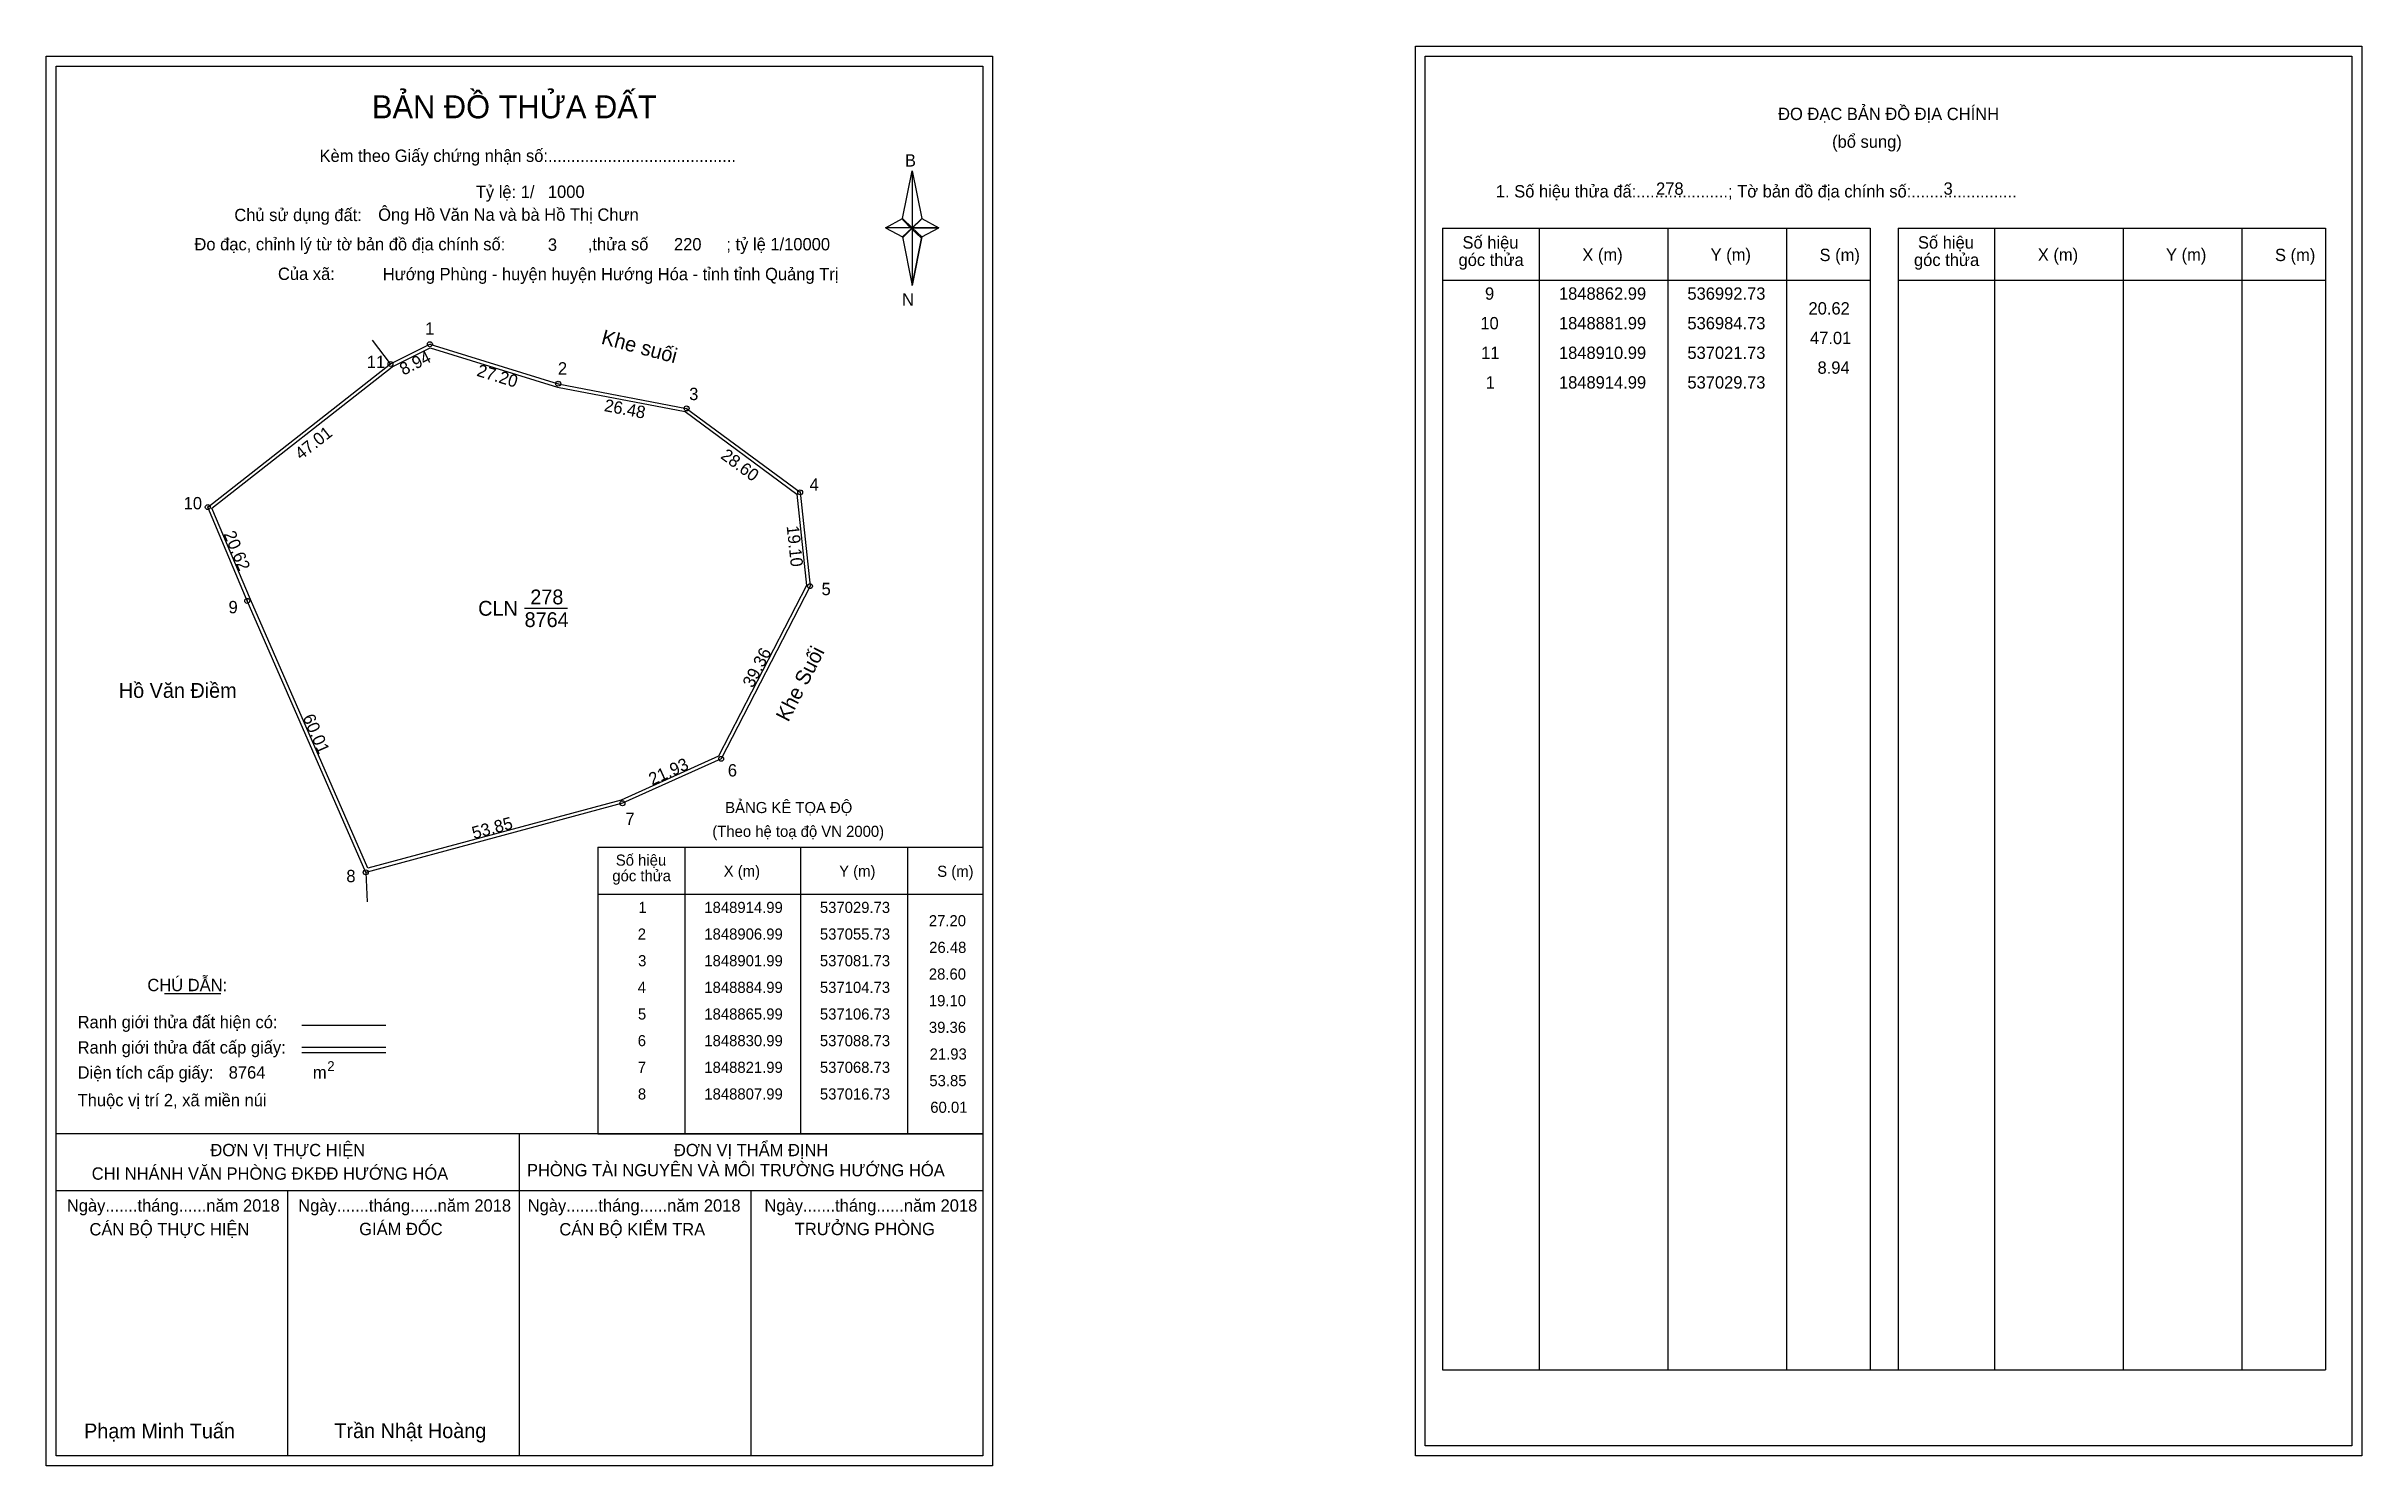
# Model space of a CAD drawing. Extents: x 536952 to 537421, y 1848688 to 1848975.
import ezdxf

# ---------------------------------------------------------------- set-up
doc = ezdxf.new("R2010")
doc.units = 0
for name, color, linetype in [('Level 1', 7, 'Continuous'), ('Level 10', 7, 'Continuous'), ('Level 11', 7, 'Continuous'), ('Level 13', 7, 'Continuous'), ('Level 22', 7, 'Continuous'), ('Level 27', 7, 'Continuous'), ('Level 3', 7, 'Continuous'), ('Level 36', 7, 'Continuous'), ('Level 49', 7, 'Continuous'), ('Level 53', 7, 'Continuous'), ('Level 55', 7, 'Continuous'), ('Level 6', 7, 'Continuous'), ('Level 63', 7, 'Continuous'), ('Level 9', 7, 'Continuous')]:
    doc.layers.add(name, color=color, linetype=linetype)

msp = doc.modelspace()

# ---------------------------------------------------------------- linework, layer by layer
at = {"layer": 'Level 1'}
for p, q in [((537231.35, 1848973.35), (537231.35, 1848973.35)), ((536954.03, 1848971.35), (536954.03, 1848971.35)), ((537125.45, 1848940.47), (537127.42, 1848950.11)), ((537125.45, 1848940.47), (537127.42, 1848950.11)), ((537127.42, 1848950.11), (537127.42, 1848938.59)), ((537127.42, 1848950.11), (537129.38, 1848940.47)), ((537127.42, 1848950.11), (537127.42, 1848938.59)), ((537122, 1848938.59), (537125.45, 1848940.47)), ((537125.45, 1848940.47), (537127.42, 1848938.59)), ((537127.42, 1848938.59), (537125.45, 1848940.47)), ((537127.27, 1848938.37), (537125.45, 1848940.25)), ((537129.24, 1848940.25), (537127.27, 1848938.37)), ((537127.27, 1848938.37), (537129.24, 1848940.25)), ((537129.38, 1848940.47), (537127.42, 1848938.59)), ((537127.42, 1848938.59), (537129.38, 1848940.47)), ((537129.38, 1848940.47), (537132.83, 1848938.59)), ((537122, 1848938.59), (537125.45, 1848936.75)), ((537127.42, 1848938.59), (537122, 1848938.59)), ((537127.42, 1848938.59), (537125.45, 1848936.75)), ((537125.45, 1848936.75), (537127.42, 1848938.59)), ((537127.27, 1848938.37), (537125.45, 1848936.53)), ((537125.45, 1848936.53), (537127.27, 1848938.37)), ((537125.45, 1848936.75), (537127.42, 1848926.89)), ((537129.24, 1848936.53), (537127.27, 1848938.37)), ((537127.42, 1848938.59), (537127.42, 1848926.89)), ((537127.42, 1848938.59), (537132.83, 1848938.59)), ((537127.42, 1848938.59), (537129.38, 1848936.75)), ((537132.83, 1848938.59), (537127.42, 1848938.59)), ((537127.42, 1848938.59), (537127.42, 1848926.89)), ((537129.38, 1848936.75), (537127.42, 1848938.59)), ((537129.38, 1848936.75), (537127.42, 1848926.89)), ((537127.42, 1848926.89), (537129.38, 1848936.75)), ((537129.38, 1848936.75), (537132.83, 1848938.59)), ((537234.88, 1848938.5), (537321.48, 1848938.5)), ((537254.47, 1848707.23), (537254.47, 1848938.5)), ((537280.54, 1848707.23), (537280.54, 1848938.5)), ((537304.52, 1848938.5), (537304.52, 1848707.23)), ((537321.48, 1848938.5), (537321.48, 1848707.23)), ((537327.14, 1848938.5), (537413.74, 1848938.5)), ((537346.73, 1848707.23), (537346.73, 1848938.5)), ((537372.8, 1848707.23), (537372.8, 1848938.5)), ((537396.77, 1848938.5), (537396.77, 1848707.23)), ((537413.74, 1848938.5), (537413.74, 1848707.23)), ((537234.88, 1848927.97), (537321.48, 1848927.97)), ((537327.14, 1848927.97), (537413.74, 1848927.97)), ((537063.78, 1848813.07), (537141.72, 1848813.07)), ((537081.41, 1848755), (537081.41, 1848813.07)), ((537104.88, 1848755), (537104.88, 1848813.07)), ((537126.45, 1848813.07), (537126.45, 1848755)), ((537063.78, 1848803.6), (537141.72, 1848803.6)), ((536975.94, 1848783.42), (536987.35, 1848783.42)), ((537003.81, 1848777.01), (537020.82, 1848777.01)), ((537003.81, 1848772.57), (537020.82, 1848772.57)), ((537003.81, 1848771.47), (537020.82, 1848771.47)), ((537060.85, 1848755), (536954.02, 1848755)), ((537141.72, 1848755), (537036.88, 1848755)), ((537047.87, 1848689.78), (537047.87, 1848755)), ((537063.78, 1848755), (537141.72, 1848755)), ((537141.72, 1848743.45), (536954.02, 1848743.45)), ((537000.95, 1848689.78), (537000.95, 1848743.45)), ((537094.8, 1848689.78), (537094.8, 1848743.45)), ((537234.88, 1848707.23), (537413.74, 1848707.23)), ((537419.05, 1848691.78), (537419.05, 1848691.78)), ((537141.72, 1848689.78), (537141.72, 1848689.78))]:
    msp.add_line(p, q, dxfattribs=at)
at = {"layer": 'Level 10'}
for p, q in [((537021.73, 1848910.99), (537029.73, 1848914.99)), ((537022.11, 1848910.4), (537029.79, 1848914.24)), ((537029.73, 1848914.99), (537055.73, 1848906.99)), ((537029.79, 1848914.24), (537055.56, 1848906.31)), ((536984.73, 1848881.99), (537021.73, 1848910.99)), ((536985.58, 1848881.77), (537022.11, 1848910.4)), ((537055.56, 1848906.31), (537081.44, 1848901.33)), ((537055.73, 1848906.99), (537081.73, 1848901.99)), ((537081.44, 1848901.33), (537104.07, 1848884.61)), ((537081.73, 1848901.99), (537104.73, 1848884.99)), ((537104.07, 1848884.61), (537106.01, 1848866.12)), ((537104.73, 1848884.99), (537106.73, 1848865.99)), ((536992.73, 1848862.99), (536984.73, 1848881.99)), ((536993.37, 1848863.27), (536985.58, 1848881.77)), ((537106.01, 1848866.12), (537088.22, 1848831.53)), ((537106.73, 1848865.99), (537088.73, 1848830.99)), ((537016.73, 1848807.99), (536992.73, 1848862.99)), ((537017.13, 1848808.82), (536993.37, 1848863.27)), ((537088.22, 1848831.53), (537068.49, 1848822.65)), ((537088.73, 1848830.99), (537068.73, 1848821.99)), ((537068.73, 1848821.99), (537016.73, 1848807.99)), ((537068.49, 1848822.65), (537017.13, 1848808.82))]:
    msp.add_line(p, q, dxfattribs=at)
at = {"layer": 'Level 11'}
for centre in [(537029.73, 1848914.99), (537021.73, 1848910.99), (537055.73, 1848906.99), (537081.73, 1848901.99), (537104.73, 1848884.99), (536984.73, 1848881.99), (537106.73, 1848865.99), (536992.73, 1848862.99), (537088.73, 1848830.99), (537068.73, 1848821.99), (537068.73, 1848821.99), (537016.73, 1848807.99)]:
    msp.add_circle(centre, 0.5, dxfattribs=at)
at = {"layer": 'Level 27'}
for p, q in [((537021.73, 1848910.99), (537018.13, 1848915.79)), ((537016.73, 1848807.99), (537017.05, 1848802))]:
    msp.add_line(p, q, dxfattribs=at)
at = {"layer": 'Level 3'}
for p, q in [((537234.88, 1848938.5), (537234.88, 1848707.23)), ((537327.14, 1848938.5), (537327.14, 1848707.23)), ((537063.78, 1848813.07), (537063.78, 1848755))]:
    msp.add_line(p, q, dxfattribs=at)
at = {"layer": 'Level 63'}
for p, q in [((536952.02, 1848973.35), (537143.72, 1848973.35)), ((536952.02, 1848687.78), (536952.02, 1848973.35)), ((537143.72, 1848973.35), (537143.72, 1848687.78)), ((537229.35, 1848975.35), (537421.05, 1848975.35)), ((537229.35, 1848689.78), (537229.35, 1848975.35)), ((537231.35, 1848973.35), (537419.05, 1848973.35)), ((537231.35, 1848691.78), (537231.35, 1848973.35)), ((537419.05, 1848973.35), (537419.05, 1848691.78)), ((537421.05, 1848975.35), (537421.05, 1848689.78)), ((536954.02, 1848971.35), (537141.72, 1848971.35)), ((536954.02, 1848689.78), (536954.02, 1848971.35)), ((537141.72, 1848971.35), (537141.72, 1848689.78)), ((537419.05, 1848691.78), (537231.35, 1848691.78)), ((537143.72, 1848687.78), (536952.02, 1848687.78)), ((537141.72, 1848689.78), (536954.02, 1848689.78)), ((537421.05, 1848689.78), (537229.35, 1848689.78))]:
    msp.add_line(p, q, dxfattribs=at)
at = {"layer": 'Level 9'}
msp.add_line((537048.9, 1848861.49), (537057.63, 1848861.49), dxfattribs=at)

# ---------------------------------------------------------------- texts
at = {"layer": 'Level 1'}
for s, height, p in [('BẢN ĐỒ THỬA ĐẤT', 4.6657, (537017.99, 1848960.76)), ('ĐO ĐẠC BẢN ĐỒ ĐỊA CHÍNH', 2.5, (537302.83, 1848960.41)), ('Kèm theo Giấy chứng nhận số:.........................................', 2.5, (537007.37, 1848951.93)), ('(bổ sung)', 2.5, (537313.77, 1848954.79)), ('B', 2.5, (537125.96, 1848950.99)), ('1. Số hiệu thửa đấ:....................; Tờ bản đồ địa chính số:.......................', 2.5, (537245.66, 1848944.73)), ('Chủ sử dụng đất:', 2.5, (536990.11, 1848939.94)), ('Đo đạc, chỉnh lý từ tờ bản đồ địa chính số:                  ,thửa số                 ; tỷ lệ 1/10000', 2.5, (536982.03, 1848934.01)), ('Số hiệu', 2.5, (537238.9, 1848934.37)), ('Số hiệu', 2.5, (537331.16, 1848934.37)), ('góc thửa', 2.5, (537238.1, 1848930.84)), ('X (m)', 2.5, (537263.18, 1848931.89)), ('Y (m)', 2.5, (537289.16, 1848931.89)), ('S (m)', 2.5, (537311.23, 1848931.84)), ('góc thửa', 2.5, (537330.36, 1848930.84)), ('X (m)', 2.5, (537355.44, 1848931.89)), ('Y (m)', 2.5, (537381.41, 1848931.89)), ('S (m)', 2.5, (537403.49, 1848931.84)), ('Của xã:', 2.5, (536998.95, 1848928.01)), ('N', 2.5, (537125.36, 1848922.82)), ('BẢNG KÊ TỌA ĐỘ', 2.25, (537089.55, 1848820)), ('(Theo hệ toạ độ VN 2000)', 2.25, (537086.94, 1848815.18)), ('Số hiệu', 2.25, (537067.39, 1848809.35)), ('X (m)', 2.25, (537089.25, 1848807.13)), ('Y (m)', 2.25, (537112.63, 1848807.13)), ('S (m)', 2.25, (537132.5, 1848807.08)), ('góc thửa', 2.25, (537066.68, 1848806.18)), ('CHÚ DẪN:', 2.5, (536972.5, 1848783.92)), ('Ranh giới thửa đất hiện có:', 2.5, (536958.37, 1848776.42)), ('Ranh giới thửa đất cấp giấy:', 2.5, (536958.37, 1848771.28)), ('Diện tích cấp giấy:', 2.5, (536958.37, 1848766.2)), ('m', 2.5, (537006.03, 1848766.22)), ('2', 2, (537008.93, 1848767.73)), ('Thuộc vị trí 2, xã miền núi', 2.5, (536958.37, 1848760.6)), ('ĐƠN VỊ THỰC HIỆN', 2.5, (536985.26, 1848750.48)), ('ĐƠN VỊ THẨM ĐỊNH', 2.5, (537079.16, 1848750.48)), ('CHI NHÁNH VĂN PHÒNG ĐKĐĐ HƯỚNG HÓA', 2.5, (536961.22, 1848745.72)), ('PHÒNG TÀI NGUYÊN VÀ MÔI TRƯỜNG HƯỚNG HÓA', 2.5, (537049.39, 1848746.41)), ('Ngày.......tháng......năm 2018', 2.5, (536956.19, 1848739.25)), ('Ngày.......tháng......năm 2018', 2.5, (537003.06, 1848739.25)), ('Ngày.......tháng......năm 2018', 2.5, (537049.54, 1848739.25)), ('Ngày.......tháng......năm 2018', 2.5, (537097.5, 1848739.25)), ('CÁN BỘ THỰC HIỆN', 2.5, (536960.77, 1848734.43)), ('GIÁM ĐỐC', 2.5, (537015.41, 1848734.49)), ('CÁN BỘ KIỂM TRA', 2.5, (537055.95, 1848734.43)), ('TRƯỞNG PHÒNG', 2.5, (537103.64, 1848734.49)), ('Phạm Minh Tuấn', 3, (536959.68, 1848693.32)), ('Trần Nhật Hoàng', 3, (537010.38, 1848693.37))]:
    msp.add_text(s, height=height, dxfattribs=at).set_placement(p)
at = {"layer": 'Level 11'}
msp.add_text('Tỷ lệ: 1/', height=2.5, dxfattribs=at).set_placement((537039.03, 1848944.62))
at = {"layer": 'Level 13'}
for s, p in [('278', (537050.07, 1848862.29)), ('CLN', (537039.51, 1848859.99)), ('8764', (537048.91, 1848857.69))]:
    msp.add_text(s, height=3, dxfattribs=at).set_placement(p)
at = {"layer": 'Level 22'}
msp.add_text('Khe Suối', height=3, rotation=62.7839, dxfattribs=at).set_placement((537102.33, 1848838.3))
at = {"layer": 'Level 36'}
msp.add_text('Khe suối', height=3, rotation=345.0851, dxfattribs=at).set_placement((537064.26, 1848915.12))
msp.add_text('Hồ Văn Điềm', height=3, dxfattribs=at).set_placement((536966.72, 1848843.35))
at = {"layer": 'Level 49'}
for s, rotation, p in [('8.94', 26.5651, (537024.37, 1848908.62)), ('27.20', 342.8973, (537039.06, 1848908.62)), ('26.48', 349.1145, (537064.9, 1848901.47)), ('47.01', 38.0888, (537003.62, 1848891.45)), ('28.60', 323.5308, (537088.45, 1848892.02)), ('20.62', 292.8337, (536987.88, 1848876.56)), ('19.10', 276.009, (537101.99, 1848878.12)), ('39.36', 62.7839, (537095.15, 1848845.22)), ('60.01', 293.5747, (537003.89, 1848839.41)), ('21.93', 24.2277, (537074.75, 1848825.58)), ('53.85', 15.0685, (537038.63, 1848814.71))]:
    msp.add_text(s, height=2.5, rotation=rotation, dxfattribs=at).set_placement(p)
at = {"layer": 'Level 53'}
for s, height, p in [('9', 2.5, (537243.46, 1848924.01)), ('1848862.99', 2.5, (537258.44, 1848924.01)), ('536992.73', 2.5, (537284.46, 1848924.01)), ('20.62', 2.5, (537308.99, 1848921.01)), ('10', 2.5, (537242.52, 1848918.01)), ('1848881.99', 2.5, (537258.44, 1848918.01)), ('536984.73', 2.5, (537284.46, 1848918.01)), ('47.01', 2.5, (537309.29, 1848915.01)), ('11', 2.5, (537242.68, 1848912.01)), ('1848910.99', 2.5, (537258.44, 1848912.01)), ('537021.73', 2.5, (537284.46, 1848912.01)), ('1', 2.5, (537243.6, 1848906.01)), ('1848914.99', 2.5, (537258.44, 1848906.01)), ('537029.73', 2.5, (537284.46, 1848906.01)), ('8.94', 2.5, (537310.82, 1848909.01)), ('1', 2.25, (537071.97, 1848799.77)), ('1848914.99', 2.25, (537085.32, 1848799.77)), ('537029.73', 2.25, (537108.73, 1848799.77)), ('2', 2.25, (537071.83, 1848794.37)), ('1848906.99', 2.25, (537085.32, 1848794.37)), ('537055.73', 2.25, (537108.73, 1848794.37)), ('27.20', 2.25, (537130.8, 1848797.07)), ('3', 2.25, (537071.9, 1848788.97)), ('1848901.99', 2.25, (537085.32, 1848788.97)), ('537081.73', 2.25, (537108.73, 1848788.97)), ('26.48', 2.25, (537130.87, 1848791.67)), ('4', 2.25, (537071.82, 1848783.57)), ('1848884.99', 2.25, (537085.32, 1848783.57)), ('537104.73', 2.25, (537108.73, 1848783.57)), ('28.60', 2.25, (537130.8, 1848786.27)), ('19.10', 2.25, (537130.8, 1848780.87)), ('5', 2.25, (537071.87, 1848778.17)), ('1848865.99', 2.25, (537085.32, 1848778.17)), ('537106.73', 2.25, (537108.73, 1848778.17)), ('39.36', 2.25, (537130.81, 1848775.47)), ('6', 2.25, (537071.83, 1848772.77)), ('1848830.99', 2.25, (537085.32, 1848772.77)), ('537088.73', 2.25, (537108.73, 1848772.77)), ('21.93', 2.25, (537130.96, 1848770.07)), ('7', 2.25, (537071.84, 1848767.37)), ('1848821.99', 2.25, (537085.32, 1848767.37)), ('537068.73', 2.25, (537108.73, 1848767.37)), ('53.85', 2.25, (537130.9, 1848764.67)), ('8', 2.25, (537071.86, 1848761.97)), ('1848807.99', 2.25, (537085.32, 1848761.97)), ('537016.73', 2.25, (537108.73, 1848761.97)), ('60.01', 2.25, (537131.09, 1848759.27))]:
    msp.add_text(s, height=height, dxfattribs=at).set_placement(p)
at = {"layer": 'Level 55'}
for s, height, p in [('1', 0.4, (537029.62, 1848914.99)), ('0', 0.11, (537029.69, 1848914.88)), ('0', 0.11, (537029.69, 1848914.88)), ('11', 0.4, (537021.47, 1848910.99)), ('279', 0.11, (537021.61, 1848910.88)), ('279', 0.11, (537021.61, 1848910.88)), ('0', 0.11, (537021.69, 1848910.88)), ('0', 0.11, (537021.69, 1848910.88)), ('2', 0.4, (537055.59, 1848906.99)), ('0', 0.11, (537055.69, 1848906.88)), ('0', 0.11, (537055.69, 1848906.88)), ('3', 0.4, (537081.61, 1848901.99)), ('0', 0.11, (537081.69, 1848901.88)), ('0', 0.11, (537081.69, 1848901.88)), ('4', 0.4, (537104.59, 1848884.99)), ('0', 0.11, (537104.69, 1848884.88)), ('0', 0.11, (537104.69, 1848884.88)), ('10', 0.4, (536984.45, 1848881.99)), ('279', 0.11, (536984.61, 1848881.88)), ('279', 0.11, (536984.61, 1848881.88)), ('5', 0.4, (537106.6, 1848865.99)), ('0', 0.11, (537106.69, 1848865.88)), ('0', 0.11, (537106.69, 1848865.88)), ('9', 0.4, (536992.59, 1848862.99)), ('279', 0.11, (536992.61, 1848862.88)), ('279', 0.11, (536992.61, 1848862.88)), ('7', 0.4, (537068.6, 1848821.99)), ('0', 0.11, (537068.69, 1848821.88)), ('0', 0.11, (537068.69, 1848821.88)), ('8', 0.4, (537016.6, 1848807.99)), ('279', 0.11, (537016.61, 1848807.88)), ('279', 0.11, (537016.61, 1848807.88)), ('0', 0.11, (537016.69, 1848807.88)), ('0', 0.11, (537016.69, 1848807.88))]:
    msp.add_text(s, height=height, dxfattribs=at).set_placement(p)
at = {"layer": 'Level 6'}
for s, p in [('1000', (537053.63, 1848944.64)), ('278', (537278.11, 1848945.27)), ('3', (537336.35, 1848945.29)), ('Ông Hồ Văn Na và bà Hồ Thị Chưn', (537019.25, 1848940)), ('3', (537053.63, 1848933.92)), ('220', (537079.17, 1848934)), (' Hướng Phùng - huyện huyện Hướng Hóa - tỉnh tỉnh Quảng Trị', (537019.26, 1848927.96)), ('8764', (536988.97, 1848766.21))]:
    msp.add_text(s, height=2.5, dxfattribs=at).set_placement(p)
at = {"layer": 'Level 9'}
for s, p in [('1', (537028.77, 1848916.93)), ('11', (537016.94, 1848910.16)), ('2', (537055.66, 1848908.85)), ('3', (537082.25, 1848903.67)), ('10', (536979.85, 1848881.54)), ('4', (537106.65, 1848885.33)), ('5', (537109.07, 1848864.15)), ('9', (536988.94, 1848860.48)), ('6', (537090.08, 1848827.42)), ('7', (537069.34, 1848817.6)), ('8', (537012.8, 1848806))]:
    msp.add_text(s, height=2.5, dxfattribs=at).set_placement(p)

doc.saveas('drawing.dxf')
